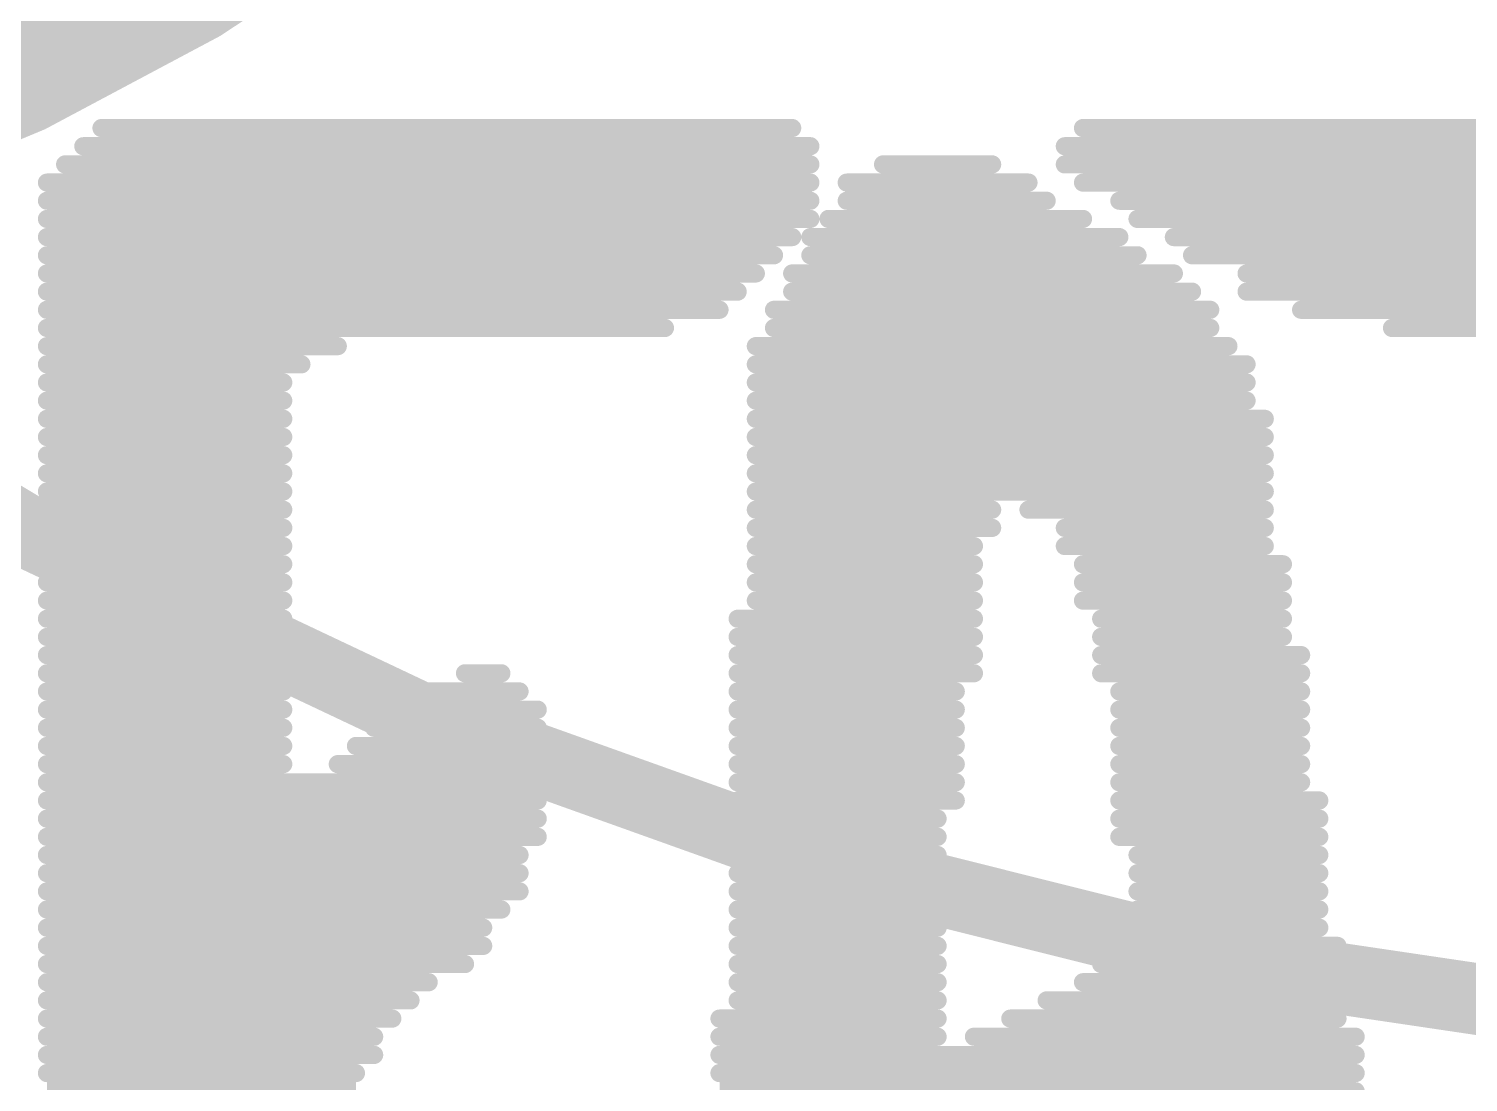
# Model space of a CAD drawing. Header units: millimetres. Extents: x 55.2 to 76.6, y 56.7 to 78.1.
# Drawn here: x 63.073 to 65.084, y 61.384 to 62.856 of the extents above; entities that cross this region are included whole.
import ezdxf

# ---------------------------------------------------------------- set-up
doc = ezdxf.new("R2010")
doc.units = ezdxf.units.MM
for name, color, linetype in [('BottomOverlay', 54, 'Continuous'), ('Mechanical1', 6, 'Continuous'), ('TopSolder', 216, 'Continuous')]:
    doc.layers.add(name, color=color, linetype=linetype)

# ---------------------------------------------------------------- blocks, each defined once
blk = doc.blocks.new('LINX_CELL_HOLDER_SMT_1225_B_4')
at = {"layer": 'BottomOverlay', "const_width": 0.1}
blk.add_lwpolyline([(6, 0, 1), (-6, 0, 1)], format="xyb", close=True, dxfattribs=at)
at = {"layer": 'BottomOverlay', "const_width": 0.2}
blk.add_lwpolyline([(2, 4, -0.580324), (6.75, 2.9)], format="xyb", dxfattribs=at)

msp = doc.modelspace()

# ---------------------------------------------------------------- linework, layer by layer
at = {"layer": 'Mechanical1', "const_width": 0.2}
msp.add_lwpolyline([(75.913, 67.437, 1), (55.913, 67.437, 1)], format="xyb", close=True, dxfattribs=at)
at = {"layer": 'TopSolder'}
for points, const_width in [([(75.913, 67.437, 1), (55.913, 67.437, 1)], 1.4), ([(63.1679, 62.7171, 1), (63.1806, 62.7171, 1)], 0.0127), ([(64.1331, 62.7171, 1), (64.1458, 62.7171, 1)], 0.0127), ([(64.5395, 62.7171, 1), (64.5522, 62.7171, 1)], 0.0127), ([(63.1425, 62.6917, 1), (63.1552, 62.6917, 1)], 0.0127), ([(64.1585, 62.6917, 1), (64.1712, 62.6917, 1)], 0.0127), ([(64.5141, 62.6917, 1), (64.5268, 62.6917, 1)], 0.0127), ([(63.1171, 62.6663, 1), (63.1298, 62.6663, 1)], 0.0127), ([(64.1585, 62.6663, 1), (64.1712, 62.6663, 1)], 0.0127), ([(64.2601, 62.6663, 1), (64.2728, 62.6663, 1)], 0.0127), ([(64.4125, 62.6663, 1), (64.4252, 62.6663, 1)], 0.0127), ([(64.5141, 62.6663, 1), (64.5268, 62.6663, 1)], 0.0127), ([(63.0917, 62.6409, 1), (63.1044, 62.6409, 1)], 0.0127), ([(64.1585, 62.6409, 1), (64.1712, 62.6409, 1)], 0.0127), ([(64.2093, 62.6409, 1), (64.222, 62.6409, 1)], 0.0127), ([(64.4633, 62.6409, 1), (64.476, 62.6409, 1)], 0.0127), ([(64.5395, 62.6409, 1), (64.5522, 62.6409, 1)], 0.0127), ([(63.0917, 62.6155, 1), (63.1044, 62.6155, 1)], 0.0127), ([(64.1585, 62.6155, 1), (64.1712, 62.6155, 1)], 0.0127), ([(64.2093, 62.6155, 1), (64.222, 62.6155, 1)], 0.0127), ([(64.4887, 62.6155, 1), (64.5014, 62.6155, 1)], 0.0127), ([(64.5903, 62.6155, 1), (64.603, 62.6155, 1)], 0.0127), ([(63.0917, 62.5901, 1), (63.1044, 62.5901, 1)], 0.0127), ([(64.1585, 62.5901, 1), (64.1712, 62.5901, 1)], 0.0127), ([(64.1839, 62.5901, 1), (64.1966, 62.5901, 1)], 0.0127), ([(64.5395, 62.5901, 1), (64.5522, 62.5901, 1)], 0.0127), ([(64.6157, 62.5901, 1), (64.6284, 62.5901, 1)], 0.0127), ([(63.0917, 62.5647, 1), (63.1044, 62.5647, 1)], 0.0127), ([(64.1331, 62.5647, 1), (64.1458, 62.5647, 1)], 0.0127), ([(64.1585, 62.5647, 1), (64.1712, 62.5647, 1)], 0.0127), ([(64.5903, 62.5647, 1), (64.603, 62.5647, 1)], 0.0127), ([(64.6665, 62.5647, 1), (64.6792, 62.5647, 1)], 0.0127), ([(63.0917, 62.5393, 1), (63.1044, 62.5393, 1)], 0.0127), ([(64.1077, 62.5393, 1), (64.1204, 62.5393, 1)], 0.0127), ([(64.1585, 62.5393, 1), (64.1712, 62.5393, 1)], 0.0127), ([(64.6157, 62.5393, 1), (64.6284, 62.5393, 1)], 0.0127), ([(64.6919, 62.5393, 1), (64.7046, 62.5393, 1)], 0.0127), ([(63.0917, 62.5139, 1), (63.1044, 62.5139, 1)], 0.0127), ([(64.0823, 62.5139, 1), (64.095, 62.5139, 1)], 0.0127), ([(64.1331, 62.5139, 1), (64.1458, 62.5139, 1)], 0.0127), ([(64.6665, 62.5139, 1), (64.6792, 62.5139, 1)], 0.0127), ([(64.7681, 62.5139, 1), (64.7808, 62.5139, 1)], 0.0127), ([(63.0917, 62.4885, 1), (63.1044, 62.4885, 1)], 0.0127), ([(64.0569, 62.4885, 1), (64.0696, 62.4885, 1)], 0.0127), ([(64.1331, 62.4885, 1), (64.1458, 62.4885, 1)], 0.0127), ([(64.6919, 62.4885, 1), (64.7046, 62.4885, 1)], 0.0127), ([(64.7681, 62.4885, 1), (64.7808, 62.4885, 1)], 0.0127), ([(63.0917, 62.4631, 1), (63.1044, 62.4631, 1)], 0.0127), ([(64.0315, 62.4631, 1), (64.0442, 62.4631, 1)], 0.0127), ([(64.1077, 62.4631, 1), (64.1204, 62.4631, 1)], 0.0127), ([(64.7173, 62.4631, 1), (64.73, 62.4631, 1)], 0.0127), ([(64.8443, 62.4631, 1), (64.857, 62.4631, 1)], 0.0127), ([(63.0917, 62.4377, 1), (63.1044, 62.4377, 1)], 0.0127), ([(63.9553, 62.4377, 1), (63.968, 62.4377, 1)], 0.0127), ([(64.1077, 62.4377, 1), (64.1204, 62.4377, 1)], 0.0127), ([(64.7173, 62.4377, 1), (64.73, 62.4377, 1)], 0.0127), ([(64.9713, 62.4377, 1), (64.984, 62.4377, 1)], 0.0127), ([(63.0917, 62.4123, 1), (63.1044, 62.4123, 1)], 0.0127), ([(63.4981, 62.4123, 1), (63.5108, 62.4123, 1)], 0.0127), ([(64.0823, 62.4123, 1), (64.095, 62.4123, 1)], 0.0127), ([(64.7427, 62.4123, 1), (64.7554, 62.4123, 1)], 0.0127), ([(63.0917, 62.3869, 1), (63.1044, 62.3869, 1)], 0.0127), ([(63.4473, 62.3869, 1), (63.46, 62.3869, 1)], 0.0127), ([(64.0823, 62.3869, 1), (64.095, 62.3869, 1)], 0.0127), ([(64.7681, 62.3869, 1), (64.7808, 62.3869, 1)], 0.0127), ([(63.0917, 62.3615, 1), (63.1044, 62.3615, 1)], 0.0127), ([(63.4219, 62.3615, 1), (63.4346, 62.3615, 1)], 0.0127), ([(64.0823, 62.3615, 1), (64.095, 62.3615, 1)], 0.0127), ([(64.7681, 62.3615, 1), (64.7808, 62.3615, 1)], 0.0127), ([(63.0917, 62.3361, 1), (63.1044, 62.3361, 1)], 0.0127), ([(63.4219, 62.3361, 1), (63.4346, 62.3361, 1)], 0.0127), ([(64.0823, 62.3361, 1), (64.095, 62.3361, 1)], 0.0127), ([(64.7681, 62.3361, 1), (64.7808, 62.3361, 1)], 0.0127), ([(63.0917, 62.3107, 1), (63.1044, 62.3107, 1)], 0.0127), ([(63.4219, 62.3107, 1), (63.4346, 62.3107, 1)], 0.0127), ([(64.0823, 62.3107, 1), (64.095, 62.3107, 1)], 0.0127), ([(64.7935, 62.3107, 1), (64.8062, 62.3107, 1)], 0.0127), ([(63.0917, 62.2853, 1), (63.1044, 62.2853, 1)], 0.0127), ([(63.4219, 62.2853, 1), (63.4346, 62.2853, 1)], 0.0127), ([(64.0823, 62.2853, 1), (64.095, 62.2853, 1)], 0.0127), ([(64.7935, 62.2853, 1), (64.8062, 62.2853, 1)], 0.0127), ([(63.0917, 62.2599, 1), (63.1044, 62.2599, 1)], 0.0127), ([(63.4219, 62.2599, 1), (63.4346, 62.2599, 1)], 0.0127), ([(64.0823, 62.2599, 1), (64.095, 62.2599, 1)], 0.0127), ([(64.7935, 62.2599, 1), (64.8062, 62.2599, 1)], 0.0127), ([(63.0917, 62.2345, 1), (63.1044, 62.2345, 1)], 0.0127), ([(63.4219, 62.2345, 1), (63.4346, 62.2345, 1)], 0.0127), ([(64.0823, 62.2345, 1), (64.095, 62.2345, 1)], 0.0127), ([(64.7935, 62.2345, 1), (64.8062, 62.2345, 1)], 0.0127), ([(63.0917, 62.2091, 1), (63.1044, 62.2091, 1)], 0.0127), ([(63.4219, 62.2091, 1), (63.4346, 62.2091, 1)], 0.0127), ([(64.0823, 62.2091, 1), (64.095, 62.2091, 1)], 0.0127), ([(64.7935, 62.2091, 1), (64.8062, 62.2091, 1)], 0.0127), ([(63.0917, 62.1837, 1), (63.1044, 62.1837, 1)], 0.0127), ([(63.4219, 62.1837, 1), (63.4346, 62.1837, 1)], 0.0127), ([(64.0823, 62.1837, 1), (64.095, 62.1837, 1)], 0.0127), ([(64.4125, 62.1837, 1), (64.4252, 62.1837, 1)], 0.0127), ([(64.4633, 62.1837, 1), (64.476, 62.1837, 1)], 0.0127), ([(64.7935, 62.1837, 1), (64.8062, 62.1837, 1)], 0.0127), ([(63.0917, 62.1583, 1), (63.1044, 62.1583, 1)], 0.0127), ([(63.4219, 62.1583, 1), (63.4346, 62.1583, 1)], 0.0127), ([(64.0823, 62.1583, 1), (64.095, 62.1583, 1)], 0.0127), ([(64.4125, 62.1583, 1), (64.4252, 62.1583, 1)], 0.0127), ([(64.5141, 62.1583, 1), (64.5268, 62.1583, 1)], 0.0127), ([(64.7935, 62.1583, 1), (64.8062, 62.1583, 1)], 0.0127), ([(63.0917, 62.1329, 1), (63.1044, 62.1329, 1)], 0.0127), ([(63.4219, 62.1329, 1), (63.4346, 62.1329, 1)], 0.0127), ([(64.0823, 62.1329, 1), (64.095, 62.1329, 1)], 0.0127), ([(64.3871, 62.1329, 1), (64.3998, 62.1329, 1)], 0.0127), ([(64.5141, 62.1329, 1), (64.5268, 62.1329, 1)], 0.0127), ([(64.7935, 62.1329, 1), (64.8062, 62.1329, 1)], 0.0127), ([(63.0917, 62.1075, 1), (63.1044, 62.1075, 1)], 0.0127), ([(63.4219, 62.1075, 1), (63.4346, 62.1075, 1)], 0.0127), ([(64.0823, 62.1075, 1), (64.095, 62.1075, 1)], 0.0127), ([(64.3871, 62.1075, 1), (64.3998, 62.1075, 1)], 0.0127), ([(64.5395, 62.1075, 1), (64.5522, 62.1075, 1)], 0.0127), ([(64.8189, 62.1075, 1), (64.8316, 62.1075, 1)], 0.0127), ([(63.0917, 62.0821, 1), (63.1044, 62.0821, 1)], 0.0127), ([(63.4219, 62.0821, 1), (63.4346, 62.0821, 1)], 0.0127), ([(64.0823, 62.0821, 1), (64.095, 62.0821, 1)], 0.0127), ([(64.3871, 62.0821, 1), (64.3998, 62.0821, 1)], 0.0127), ([(64.5395, 62.0821, 1), (64.5522, 62.0821, 1)], 0.0127), ([(64.8189, 62.0821, 1), (64.8316, 62.0821, 1)], 0.0127), ([(63.0917, 62.0567, 1), (63.1044, 62.0567, 1)], 0.0127), ([(63.4219, 62.0567, 1), (63.4346, 62.0567, 1)], 0.0127), ([(64.0823, 62.0567, 1), (64.095, 62.0567, 1)], 0.0127), ([(64.3871, 62.0567, 1), (64.3998, 62.0567, 1)], 0.0127), ([(64.5395, 62.0567, 1), (64.5522, 62.0567, 1)], 0.0127), ([(64.8189, 62.0567, 1), (64.8316, 62.0567, 1)], 0.0127), ([(63.0917, 62.0313, 1), (63.1044, 62.0313, 1)], 0.0127), ([(63.4219, 62.0313, 1), (63.4346, 62.0313, 1)], 0.0127), ([(64.0569, 62.0313, 1), (64.0696, 62.0313, 1)], 0.0127), ([(64.3871, 62.0313, 1), (64.3998, 62.0313, 1)], 0.0127), ([(64.5649, 62.0313, 1), (64.5776, 62.0313, 1)], 0.0127), ([(64.8189, 62.0313, 1), (64.8316, 62.0313, 1)], 0.0127), ([(63.0917, 62.0059, 1), (63.1044, 62.0059, 1)], 0.0127), ([(63.4219, 62.0059, 1), (63.4346, 62.0059, 1)], 0.0127), ([(64.0569, 62.0059, 1), (64.0696, 62.0059, 1)], 0.0127), ([(64.3871, 62.0059, 1), (64.3998, 62.0059, 1)], 0.0127), ([(64.5649, 62.0059, 1), (64.5776, 62.0059, 1)], 0.0127), ([(64.8189, 62.0059, 1), (64.8316, 62.0059, 1)], 0.0127), ([(63.0917, 61.9805, 1), (63.1044, 61.9805, 1)], 0.0127), ([(63.4219, 61.9805, 1), (63.4346, 61.9805, 1)], 0.0127), ([(64.0569, 61.9805, 1), (64.0696, 61.9805, 1)], 0.0127), ([(64.3871, 61.9805, 1), (64.3998, 61.9805, 1)], 0.0127), ([(64.5649, 61.9805, 1), (64.5776, 61.9805, 1)], 0.0127), ([(64.8443, 61.9805, 1), (64.857, 61.9805, 1)], 0.0127), ([(63.0917, 61.9551, 1), (63.1044, 61.9551, 1)], 0.0127), ([(63.4219, 61.9551, 1), (63.4346, 61.9551, 1)], 0.0127), ([(63.6759, 61.9551, 1), (63.6886, 61.9551, 1)], 0.0127), ([(63.7267, 61.9551, 1), (63.7394, 61.9551, 1)], 0.0127), ([(64.0569, 61.9551, 1), (64.0696, 61.9551, 1)], 0.0127), ([(64.3871, 61.9551, 1), (64.3998, 61.9551, 1)], 0.0127), ([(64.5649, 61.9551, 1), (64.5776, 61.9551, 1)], 0.0127), ([(64.8443, 61.9551, 1), (64.857, 61.9551, 1)], 0.0127), ([(63.0917, 61.9297, 1), (63.1044, 61.9297, 1)], 0.0127), ([(63.4219, 61.9297, 1), (63.4346, 61.9297, 1)], 0.0127), ([(63.6251, 61.9297, 1), (63.6378, 61.9297, 1)], 0.0127), ([(63.7521, 61.9297, 1), (63.7648, 61.9297, 1)], 0.0127), ([(64.0569, 61.9297, 1), (64.0696, 61.9297, 1)], 0.0127), ([(64.3617, 61.9297, 1), (64.3744, 61.9297, 1)], 0.0127), ([(64.5903, 61.9297, 1), (64.603, 61.9297, 1)], 0.0127), ([(64.8443, 61.9297, 1), (64.857, 61.9297, 1)], 0.0127), ([(63.0917, 61.9043, 1), (63.1044, 61.9043, 1)], 0.0127), ([(63.4219, 61.9043, 1), (63.4346, 61.9043, 1)], 0.0127), ([(63.5997, 61.9043, 1), (63.6124, 61.9043, 1)], 0.0127), ([(63.7775, 61.9043, 1), (63.7902, 61.9043, 1)], 0.0127), ([(64.0569, 61.9043, 1), (64.0696, 61.9043, 1)], 0.0127), ([(64.3617, 61.9043, 1), (64.3744, 61.9043, 1)], 0.0127), ([(64.5903, 61.9043, 1), (64.603, 61.9043, 1)], 0.0127), ([(64.8443, 61.9043, 1), (64.857, 61.9043, 1)], 0.0127), ([(63.0917, 61.8789, 1), (63.1044, 61.8789, 1)], 0.0127), ([(63.4219, 61.8789, 1), (63.4346, 61.8789, 1)], 0.0127), ([(63.5489, 61.8789, 1), (63.5616, 61.8789, 1)], 0.0127), ([(63.7775, 61.8789, 1), (63.7902, 61.8789, 1)], 0.0127), ([(64.0569, 61.8789, 1), (64.0696, 61.8789, 1)], 0.0127), ([(64.3617, 61.8789, 1), (64.3744, 61.8789, 1)], 0.0127), ([(64.5903, 61.8789, 1), (64.603, 61.8789, 1)], 0.0127), ([(64.8443, 61.8789, 1), (64.857, 61.8789, 1)], 0.0127), ([(63.0917, 61.8535, 1), (63.1044, 61.8535, 1)], 0.0127), ([(63.4219, 61.8535, 1), (63.4346, 61.8535, 1)], 0.0127), ([(63.5235, 61.8535, 1), (63.5362, 61.8535, 1)], 0.0127), ([(63.7775, 61.8535, 1), (63.7902, 61.8535, 1)], 0.0127), ([(64.0569, 61.8535, 1), (64.0696, 61.8535, 1)], 0.0127), ([(64.3617, 61.8535, 1), (64.3744, 61.8535, 1)], 0.0127), ([(64.5903, 61.8535, 1), (64.603, 61.8535, 1)], 0.0127), ([(64.8443, 61.8535, 1), (64.857, 61.8535, 1)], 0.0127), ([(63.0917, 61.8281, 1), (63.1044, 61.8281, 1)], 0.0127), ([(63.4219, 61.8281, 1), (63.4346, 61.8281, 1)], 0.0127), ([(63.4981, 61.8281, 1), (63.5108, 61.8281, 1)], 0.0127), ([(63.7775, 61.8281, 1), (63.7902, 61.8281, 1)], 0.0127), ([(64.0569, 61.8281, 1), (64.0696, 61.8281, 1)], 0.0127), ([(64.3617, 61.8281, 1), (64.3744, 61.8281, 1)], 0.0127), ([(64.5903, 61.8281, 1), (64.603, 61.8281, 1)], 0.0127), ([(64.8443, 61.8281, 1), (64.857, 61.8281, 1)], 0.0127), ([(63.0917, 61.8027, 1), (63.1044, 61.8027, 1)], 0.0127), ([(63.7775, 61.8027, 1), (63.7902, 61.8027, 1)], 0.0127), ([(64.0569, 61.8027, 1), (64.0696, 61.8027, 1)], 0.0127), ([(64.3617, 61.8027, 1), (64.3744, 61.8027, 1)], 0.0127), ([(64.5903, 61.8027, 1), (64.603, 61.8027, 1)], 0.0127), ([(64.8443, 61.8027, 1), (64.857, 61.8027, 1)], 0.0127), ([(63.0917, 61.7773, 1), (63.1044, 61.7773, 1)], 0.0127), ([(63.7775, 61.7773, 1), (63.7902, 61.7773, 1)], 0.0127), ([(64.0569, 61.7773, 1), (64.0696, 61.7773, 1)], 0.0127), ([(64.3617, 61.7773, 1), (64.3744, 61.7773, 1)], 0.0127), ([(64.5903, 61.7773, 1), (64.603, 61.7773, 1)], 0.0127), ([(64.8697, 61.7773, 1), (64.8824, 61.7773, 1)], 0.0127), ([(63.0917, 61.7519, 1), (63.1044, 61.7519, 1)], 0.0127), ([(63.7775, 61.7519, 1), (63.7902, 61.7519, 1)], 0.0127), ([(64.0569, 61.7519, 1), (64.0696, 61.7519, 1)], 0.0127), ([(64.3363, 61.7519, 1), (64.349, 61.7519, 1)], 0.0127), ([(64.5903, 61.7519, 1), (64.603, 61.7519, 1)], 0.0127), ([(64.8697, 61.7519, 1), (64.8824, 61.7519, 1)], 0.0127), ([(63.0917, 61.7265, 1), (63.1044, 61.7265, 1)], 0.0127), ([(63.7775, 61.7265, 1), (63.7902, 61.7265, 1)], 0.0127), ([(64.0569, 61.7265, 1), (64.0696, 61.7265, 1)], 0.0127), ([(64.3363, 61.7265, 1), (64.349, 61.7265, 1)], 0.0127), ([(64.5903, 61.7265, 1), (64.603, 61.7265, 1)], 0.0127), ([(64.8697, 61.7265, 1), (64.8824, 61.7265, 1)], 0.0127), ([(63.0917, 61.7011, 1), (63.1044, 61.7011, 1)], 0.0127), ([(63.7521, 61.7011, 1), (63.7648, 61.7011, 1)], 0.0127), ([(64.0569, 61.7011, 1), (64.0696, 61.7011, 1)], 0.0127), ([(64.3363, 61.7011, 1), (64.349, 61.7011, 1)], 0.0127), ([(64.6157, 61.7011, 1), (64.6284, 61.7011, 1)], 0.0127), ([(64.8697, 61.7011, 1), (64.8824, 61.7011, 1)], 0.0127), ([(63.0917, 61.6757, 1), (63.1044, 61.6757, 1)], 0.0127), ([(63.7521, 61.6757, 1), (63.7648, 61.6757, 1)], 0.0127), ([(64.0569, 61.6757, 1), (64.0696, 61.6757, 1)], 0.0127), ([(64.3363, 61.6757, 1), (64.349, 61.6757, 1)], 0.0127), ([(64.6157, 61.6757, 1), (64.6284, 61.6757, 1)], 0.0127), ([(64.8697, 61.6757, 1), (64.8824, 61.6757, 1)], 0.0127), ([(63.0917, 61.6503, 1), (63.1044, 61.6503, 1)], 0.0127), ([(63.7521, 61.6503, 1), (63.7648, 61.6503, 1)], 0.0127), ([(64.0569, 61.6503, 1), (64.0696, 61.6503, 1)], 0.0127), ([(64.3363, 61.6503, 1), (64.349, 61.6503, 1)], 0.0127), ([(64.6157, 61.6503, 1), (64.6284, 61.6503, 1)], 0.0127), ([(64.8697, 61.6503, 1), (64.8824, 61.6503, 1)], 0.0127), ([(63.0917, 61.6249, 1), (63.1044, 61.6249, 1)], 0.0127), ([(63.7267, 61.6249, 1), (63.7394, 61.6249, 1)], 0.0127), ([(64.0569, 61.6249, 1), (64.0696, 61.6249, 1)], 0.0127), ([(64.3363, 61.6249, 1), (64.349, 61.6249, 1)], 0.0127), ([(64.6157, 61.6249, 1), (64.6284, 61.6249, 1)], 0.0127), ([(64.8697, 61.6249, 1), (64.8824, 61.6249, 1)], 0.0127), ([(63.0917, 61.5995, 1), (63.1044, 61.5995, 1)], 0.0127), ([(63.7013, 61.5995, 1), (63.714, 61.5995, 1)], 0.0127), ([(64.0569, 61.5995, 1), (64.0696, 61.5995, 1)], 0.0127), ([(64.3363, 61.5995, 1), (64.349, 61.5995, 1)], 0.0127), ([(64.5903, 61.5995, 1), (64.603, 61.5995, 1)], 0.0127), ([(64.8697, 61.5995, 1), (64.8824, 61.5995, 1)], 0.0127), ([(63.0917, 61.5741, 1), (63.1044, 61.5741, 1)], 0.0127), ([(63.7013, 61.5741, 1), (63.714, 61.5741, 1)], 0.0127), ([(64.0569, 61.5741, 1), (64.0696, 61.5741, 1)], 0.0127), ([(64.3363, 61.5741, 1), (64.349, 61.5741, 1)], 0.0127), ([(64.5903, 61.5741, 1), (64.603, 61.5741, 1)], 0.0127), ([(64.8951, 61.5741, 1), (64.9078, 61.5741, 1)], 0.0127), ([(63.0917, 61.5487, 1), (63.1044, 61.5487, 1)], 0.0127), ([(63.6759, 61.5487, 1), (63.6886, 61.5487, 1)], 0.0127), ([(64.0569, 61.5487, 1), (64.0696, 61.5487, 1)], 0.0127), ([(64.3363, 61.5487, 1), (64.349, 61.5487, 1)], 0.0127), ([(64.5649, 61.5487, 1), (64.5776, 61.5487, 1)], 0.0127), ([(64.8951, 61.5487, 1), (64.9078, 61.5487, 1)], 0.0127), ([(63.0917, 61.5233, 1), (63.1044, 61.5233, 1)], 0.0127), ([(63.6251, 61.5233, 1), (63.6378, 61.5233, 1)], 0.0127), ([(64.0569, 61.5233, 1), (64.0696, 61.5233, 1)], 0.0127), ([(64.3363, 61.5233, 1), (64.349, 61.5233, 1)], 0.0127), ([(64.5395, 61.5233, 1), (64.5522, 61.5233, 1)], 0.0127), ([(64.8951, 61.5233, 1), (64.9078, 61.5233, 1)], 0.0127), ([(63.0917, 61.4979, 1), (63.1044, 61.4979, 1)], 0.0127), ([(63.5997, 61.4979, 1), (63.6124, 61.4979, 1)], 0.0127), ([(64.0569, 61.4979, 1), (64.0696, 61.4979, 1)], 0.0127), ([(64.3363, 61.4979, 1), (64.349, 61.4979, 1)], 0.0127), ([(64.4887, 61.4979, 1), (64.5014, 61.4979, 1)], 0.0127), ([(64.8951, 61.4979, 1), (64.9078, 61.4979, 1)], 0.0127), ([(63.0917, 61.4725, 1), (63.1044, 61.4725, 1)], 0.0127), ([(63.5743, 61.4725, 1), (63.587, 61.4725, 1)], 0.0127), ([(64.0315, 61.4725, 1), (64.0442, 61.4725, 1)], 0.0127), ([(64.3363, 61.4725, 1), (64.349, 61.4725, 1)], 0.0127), ([(64.4379, 61.4725, 1), (64.4506, 61.4725, 1)], 0.0127), ([(64.8951, 61.4725, 1), (64.9078, 61.4725, 1)], 0.0127), ([(63.0917, 61.4471, 1), (63.1044, 61.4471, 1)], 0.0127), ([(63.5489, 61.4471, 1), (63.5616, 61.4471, 1)], 0.0127), ([(64.0315, 61.4471, 1), (64.0442, 61.4471, 1)], 0.0127), ([(64.3363, 61.4471, 1), (64.349, 61.4471, 1)], 0.0127), ([(64.3871, 61.4471, 1), (64.3998, 61.4471, 1)], 0.0127), ([(64.9205, 61.4471, 1), (64.9332, 61.4471, 1)], 0.0127), ([(63.0917, 61.4217, 1), (63.1044, 61.4217, 1)], 0.0127), ([(63.5489, 61.4217, 1), (63.5616, 61.4217, 1)], 0.0127), ([(64.0315, 61.4217, 1), (64.0442, 61.4217, 1)], 0.0127), ([(64.9205, 61.4217, 1), (64.9332, 61.4217, 1)], 0.0127), ([(63.0917, 61.3963, 1), (63.1044, 61.3963, 1)], 0.0127), ([(63.5235, 61.3963, 1), (63.5362, 61.3963, 1)], 0.0127), ([(64.0315, 61.3963, 1), (64.0442, 61.3963, 1)], 0.0127), ([(64.9205, 61.3963, 1), (64.9332, 61.3963, 1)], 0.0127), ([(64.9205, 61.3709, 1), (64.9332, 61.3709, 1)], 0.0127)]:
    msp.add_lwpolyline(points, format="xyb", close=True, dxfattribs=dict(at, const_width=const_width))
at = {"layer": 'TopSolder', "const_width": 0.0254}
for points in [[(63.1743, 62.7171), (64.1395, 62.7171)], [(64.5459, 62.7171), (66.5779, 62.7171)], [(63.1489, 62.6917), (64.1649, 62.6917)], [(64.5205, 62.6917), (66.6287, 62.6917)], [(63.1235, 62.6663), (64.1649, 62.6663)], [(64.2665, 62.6663), (64.4189, 62.6663)], [(64.5205, 62.6663), (66.6795, 62.6663)], [(63.0981, 62.6409), (64.1649, 62.6409)], [(64.2157, 62.6409), (64.4697, 62.6409)], [(64.5459, 62.6409), (66.7049, 62.6409)], [(63.0981, 62.6155), (64.1649, 62.6155)], [(64.2157, 62.6155), (64.4951, 62.6155)], [(64.5967, 62.6155), (66.7303, 62.6155)], [(63.0981, 62.5901), (64.1649, 62.5901)], [(64.1903, 62.5901), (64.5459, 62.5901)], [(64.6221, 62.5901), (66.7557, 62.5901)], [(63.0981, 62.5647), (64.1395, 62.5647)], [(64.1649, 62.5647), (64.5967, 62.5647)], [(64.6729, 62.5647), (66.7557, 62.5647)], [(63.0981, 62.5393), (64.1141, 62.5393)], [(64.1649, 62.5393), (64.6221, 62.5393)], [(64.6983, 62.5393), (66.7811, 62.5393)], [(63.0981, 62.5139), (64.0887, 62.5139)], [(64.1395, 62.5139), (64.6729, 62.5139)], [(64.7745, 62.5139), (66.8065, 62.5139)], [(63.0981, 62.4885), (64.0633, 62.4885)], [(64.1395, 62.4885), (64.6983, 62.4885)], [(64.7745, 62.4885), (66.8319, 62.4885)], [(63.0981, 62.4631), (64.0379, 62.4631)], [(64.1141, 62.4631), (64.7237, 62.4631)], [(64.8507, 62.4631), (66.8319, 62.4631)], [(63.0981, 62.4377), (63.9617, 62.4377)], [(64.1141, 62.4377), (64.7237, 62.4377)], [(64.9777, 62.4377), (66.8573, 62.4377)], [(63.0981, 62.4123), (63.5045, 62.4123)], [(64.0887, 62.4123), (64.7491, 62.4123)], [(63.0981, 62.3869), (63.4537, 62.3869)], [(64.0887, 62.3869), (64.7745, 62.3869)], [(63.0981, 62.3615), (63.4283, 62.3615)], [(64.0887, 62.3615), (64.7745, 62.3615)], [(63.0981, 62.3361), (63.4283, 62.3361)], [(64.0887, 62.3361), (64.7745, 62.3361)], [(63.0981, 62.3107), (63.4283, 62.3107)], [(64.0887, 62.3107), (64.7999, 62.3107)], [(63.0981, 62.2853), (63.4283, 62.2853)], [(64.0887, 62.2853), (64.7999, 62.2853)], [(63.0981, 62.2599), (63.4283, 62.2599)], [(64.0887, 62.2599), (64.7999, 62.2599)], [(63.0981, 62.2345), (63.4283, 62.2345)], [(64.0887, 62.2345), (64.7999, 62.2345)], [(63.0981, 62.2091), (63.4283, 62.2091)], [(64.0887, 62.2091), (64.7999, 62.2091)], [(63.0981, 62.1837), (63.4283, 62.1837)], [(64.0887, 62.1837), (64.4189, 62.1837)], [(64.4697, 62.1837), (64.7999, 62.1837)], [(63.0981, 62.1583), (63.4283, 62.1583)], [(64.0887, 62.1583), (64.4189, 62.1583)], [(64.5205, 62.1583), (64.7999, 62.1583)], [(63.0981, 62.1329), (63.4283, 62.1329)], [(64.0887, 62.1329), (64.3935, 62.1329)], [(64.5205, 62.1329), (64.7999, 62.1329)], [(63.0981, 62.1075), (63.4283, 62.1075)], [(64.0887, 62.1075), (64.3935, 62.1075)], [(64.5459, 62.1075), (64.8253, 62.1075)], [(63.0981, 62.0821), (63.4283, 62.0821)], [(64.0887, 62.0821), (64.3935, 62.0821)], [(64.5459, 62.0821), (64.8253, 62.0821)], [(63.0981, 62.0567), (63.4283, 62.0567)], [(64.0887, 62.0567), (64.3935, 62.0567)], [(64.5459, 62.0567), (64.8253, 62.0567)], [(63.0981, 62.0313), (63.4283, 62.0313)], [(64.0633, 62.0313), (64.3935, 62.0313)], [(64.5713, 62.0313), (64.8253, 62.0313)], [(63.0981, 62.0059), (63.4283, 62.0059)], [(64.0633, 62.0059), (64.3935, 62.0059)], [(64.5713, 62.0059), (64.8253, 62.0059)], [(63.0981, 61.9805), (63.4283, 61.9805)], [(64.0633, 61.9805), (64.3935, 61.9805)], [(64.5713, 61.9805), (64.8507, 61.9805)], [(63.0981, 61.9551), (63.4283, 61.9551)], [(63.6823, 61.9551), (63.7331, 61.9551)], [(64.0633, 61.9551), (64.3935, 61.9551)], [(64.5713, 61.9551), (64.8507, 61.9551)], [(63.0981, 61.9297), (63.4283, 61.9297)], [(63.6315, 61.9297), (63.7585, 61.9297)], [(64.0633, 61.9297), (64.3681, 61.9297)], [(64.5967, 61.9297), (64.8507, 61.9297)], [(63.0981, 61.9043), (63.4283, 61.9043)], [(63.6061, 61.9043), (63.7839, 61.9043)], [(64.0633, 61.9043), (64.3681, 61.9043)], [(64.5967, 61.9043), (64.8507, 61.9043)], [(63.0981, 61.8789), (63.4283, 61.8789)], [(63.5553, 61.8789), (63.7839, 61.8789)], [(64.0633, 61.8789), (64.3681, 61.8789)], [(64.5967, 61.8789), (64.8507, 61.8789)], [(63.0981, 61.8535), (63.4283, 61.8535)], [(63.5299, 61.8535), (63.7839, 61.8535)], [(64.0633, 61.8535), (64.3681, 61.8535)], [(64.5967, 61.8535), (64.8507, 61.8535)], [(63.0981, 61.8281), (63.4283, 61.8281)], [(63.5045, 61.8281), (63.7839, 61.8281)], [(64.0633, 61.8281), (64.3681, 61.8281)], [(64.5967, 61.8281), (64.8507, 61.8281)], [(63.0981, 61.8027), (63.7839, 61.8027)], [(64.0633, 61.8027), (64.3681, 61.8027)], [(64.5967, 61.8027), (64.8507, 61.8027)], [(63.0981, 61.7773), (63.7839, 61.7773)], [(64.0633, 61.7773), (64.3681, 61.7773)], [(64.5967, 61.7773), (64.8761, 61.7773)], [(63.0981, 61.7519), (63.7839, 61.7519)], [(64.0633, 61.7519), (64.3427, 61.7519)], [(64.5967, 61.7519), (64.8761, 61.7519)], [(63.0981, 61.7265), (63.7839, 61.7265)], [(64.0633, 61.7265), (64.3427, 61.7265)], [(64.5967, 61.7265), (64.8761, 61.7265)], [(63.0981, 61.7011), (63.7585, 61.7011)], [(64.0633, 61.7011), (64.3427, 61.7011)], [(64.6221, 61.7011), (64.8761, 61.7011)], [(63.0981, 61.6757), (63.7585, 61.6757)], [(64.0633, 61.6757), (64.3427, 61.6757)], [(64.6221, 61.6757), (64.8761, 61.6757)], [(63.0981, 61.6503), (63.7585, 61.6503)], [(64.0633, 61.6503), (64.3427, 61.6503)], [(64.6221, 61.6503), (64.8761, 61.6503)], [(63.0981, 61.6249), (63.7331, 61.6249)], [(64.0633, 61.6249), (64.3427, 61.6249)], [(64.6221, 61.6249), (64.8761, 61.6249)], [(63.0981, 61.5995), (63.7077, 61.5995)], [(64.0633, 61.5995), (64.3427, 61.5995)], [(64.5967, 61.5995), (64.8761, 61.5995)], [(63.0981, 61.5741), (63.7077, 61.5741)], [(64.0633, 61.5741), (64.3427, 61.5741)], [(64.5967, 61.5741), (64.9015, 61.5741)], [(63.0981, 61.5487), (63.6823, 61.5487)], [(64.0633, 61.5487), (64.3427, 61.5487)], [(64.5713, 61.5487), (64.9015, 61.5487)], [(63.0981, 61.5233), (63.6315, 61.5233)], [(64.0633, 61.5233), (64.3427, 61.5233)], [(64.5459, 61.5233), (64.9015, 61.5233)], [(63.0981, 61.4979), (63.6061, 61.4979)], [(64.0633, 61.4979), (64.3427, 61.4979)], [(64.4951, 61.4979), (64.9015, 61.4979)], [(63.0981, 61.4725), (63.5807, 61.4725)], [(64.0379, 61.4725), (64.3427, 61.4725)], [(64.4443, 61.4725), (64.9015, 61.4725)], [(63.0981, 61.4471), (63.5553, 61.4471)], [(64.0379, 61.4471), (64.3427, 61.4471)], [(64.3935, 61.4471), (64.9269, 61.4471)], [(63.0981, 61.4217), (63.5553, 61.4217)], [(64.0379, 61.4217), (64.9269, 61.4217)], [(63.0981, 61.3963), (63.5299, 61.3963)], [(64.0379, 61.3963), (64.9269, 61.3963)], [(63.0981, 61.3709), (63.5299, 61.3709)], [(64.0379, 61.3709), (64.9269, 61.3709)]]:
    msp.add_lwpolyline(points, dxfattribs=at)

# ---------------------------------------------------------------- block references
at = {"rotation": 180}
msp.add_blockref('LINX_CELL_HOLDER_SMT_1225_B_4', (65.913, 67.437), dxfattribs=at)

doc.saveas('drawing.dxf')
